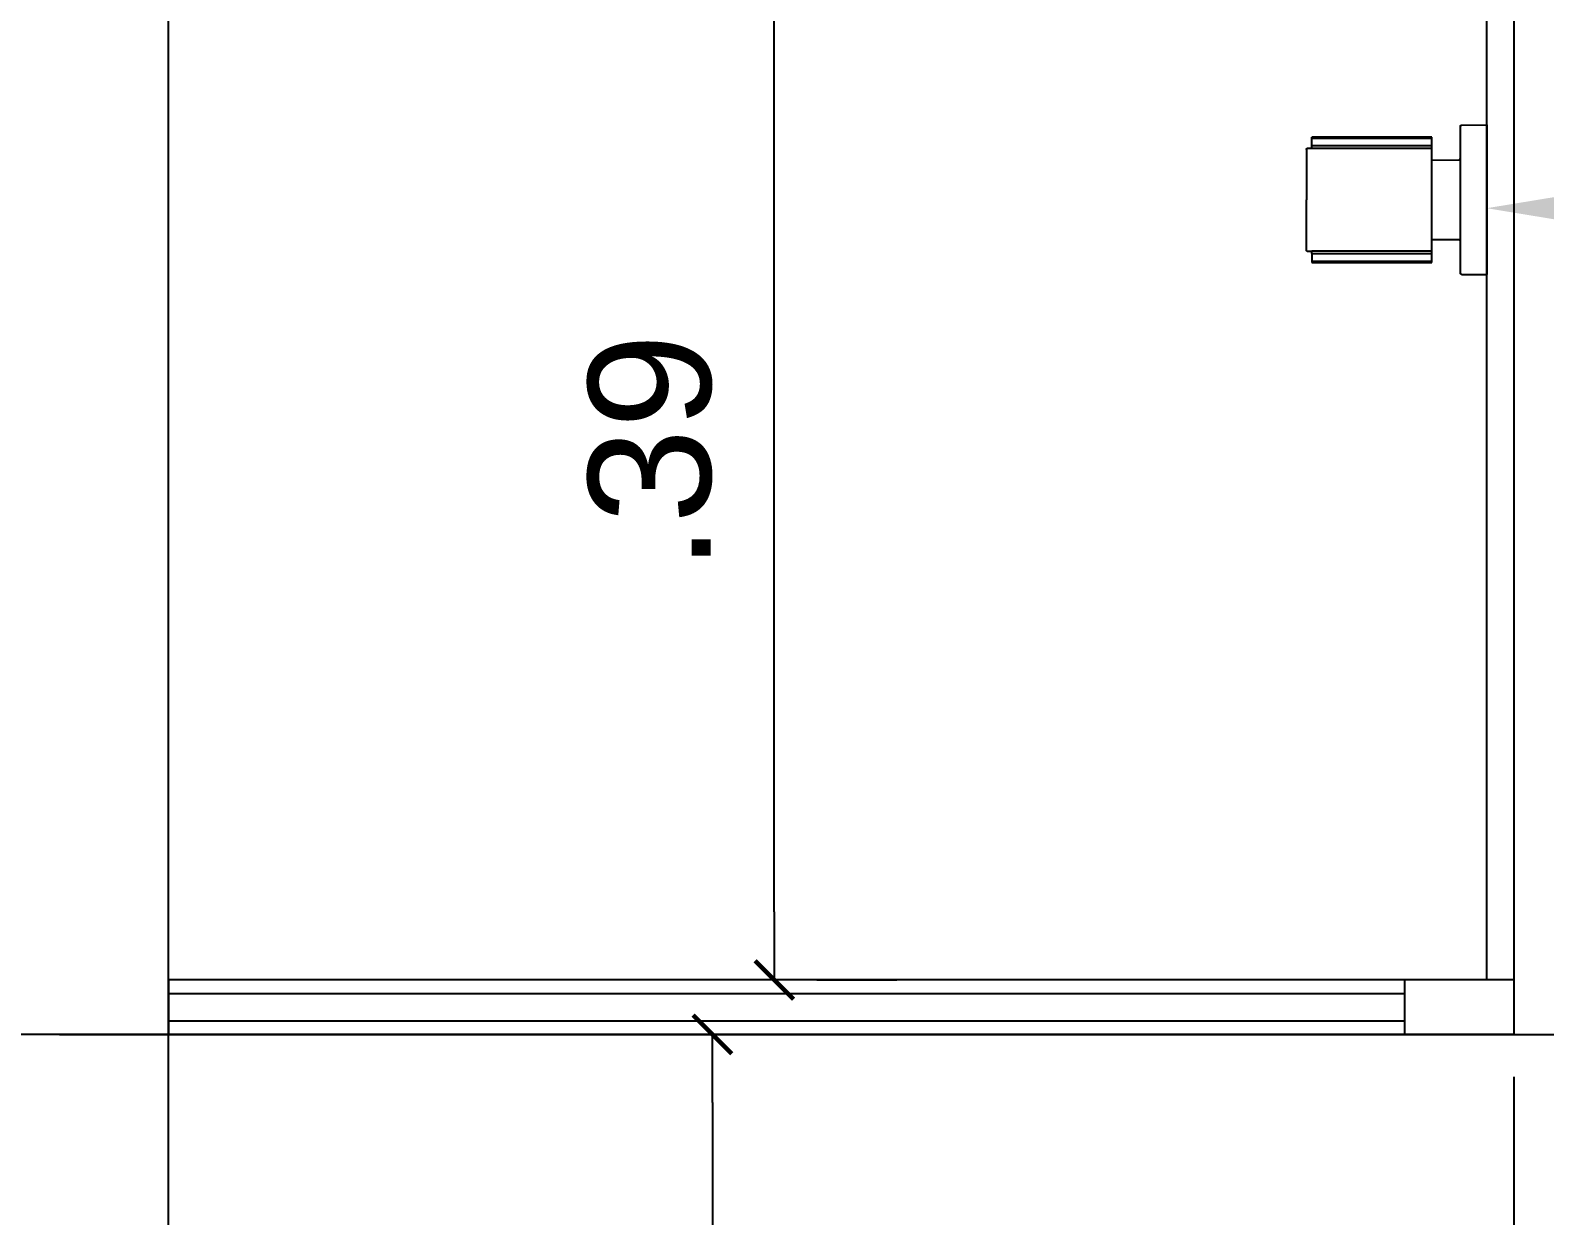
# Model space of a CAD drawing. Header units: metres. Extents: x 198 to 412, y -54 to 17.
# Drawn here: x 251.621 to 252.177, y 12.191 to 12.626 of the extents above; entities that cross this region are included whole.
import ezdxf
from ezdxf import colors
from ezdxf.entities.mleader import LeaderData, LeaderLine
from ezdxf.math import Vec2, Vec3

# ---------------------------------------------------------------- set-up
doc = ezdxf.new("R2010")
doc.units = ezdxf.units.M
doc.header["$LTSCALE"] = 10
for name, color, linetype in [('02', 2, 'Continuous'), ('25-TXT', 2, 'Continuous'), ('A-Revoques', 1, 'Continuous'), ('A-TEXTOS', 2, 'Continuous'), ('TCOTA', 1, 'Continuous'), ('TM-REVEST', 252, 'Continuous')]:
    doc.layers.add(name, color=color, linetype=linetype)
doc.styles.add('ARIAL', font='arial.ttf')
doc.dimstyles.new('ST-COTA-25', dxfattribs={"dimscale": 0.25, "dimtxt": 0.18, "dimasz": 0.1, "dimexe": 0.18, "dimexo": 0.0625, "dimgap": 0.09, "dimtad": 1, "dimzin": 4, "dimdsep": 46, "dimtxsty": 'ARIAL', "dimblk1": 'COTA_N', "dimblk2": 'COTA_N', "dimsah": 1, "dimcen": 0.09, "dimclrd": 8, "dimclre": 8, "dimclrt": 1, "dimadec": 0, "dimazin": 0, "dimtfac": 1, "dimtix": 1, "dimtmove": 0, "dimatfit": 3, "dimldrblk": 'COTA_N', "dimfxl": 0.18, "dimtolj": 1, "dimtzin": 0, "dimarcsym": 0})

# ---------------------------------------------------------------- blocks, each defined once
blk = doc.blocks.new('A$C4ADF6893')
for p, q in [((0.0735, 0), (0.101, 0)), ((0.07358, -0.0092), (0.0735, 0)), ((0.101, 0), (0.1285, 0)), ((0.12842, -0.0092), (0.1285, 0)), ((0.07358, -0.00922), (0.07358, -0.0092)), ((0.07358, -0.00924), (0.07358, -0.00922)), ((0.07358, -0.00926), (0.07358, -0.00924)), ((0.07359, -0.00927), (0.07358, -0.00926)), ((0.07359, -0.00929), (0.07359, -0.00927)), ((0.07359, -0.00931), (0.07359, -0.00929)), ((0.0736, -0.00932), (0.07359, -0.00931)), ((0.0736, -0.00934), (0.0736, -0.00932)), ((0.07361, -0.00936), (0.0736, -0.00934)), ((0.07361, -0.00937), (0.07361, -0.00936)), ((0.07362, -0.00939), (0.07361, -0.00937)), ((0.07362, -0.00941), (0.07362, -0.00939)), ((0.07363, -0.00942), (0.07362, -0.00941)), ((0.07364, -0.00944), (0.07363, -0.00942)), ((0.07365, -0.00945), (0.07364, -0.00944)), ((0.07366, -0.00947), (0.07365, -0.00945)), ((0.07367, -0.00948), (0.07366, -0.00947)), ((0.07368, -0.0095), (0.07367, -0.00948)), ((0.07369, -0.00951), (0.07368, -0.0095)), ((0.0737, -0.00952), (0.07369, -0.00951)), ((0.07371, -0.00954), (0.0737, -0.00952)), ((0.07372, -0.00955), (0.07371, -0.00954)), ((0.07373, -0.00956), (0.07372, -0.00955)), ((0.07375, -0.00957), (0.07373, -0.00956)), ((0.07376, -0.00958), (0.07375, -0.00957)), ((0.07377, -0.0096), (0.07376, -0.00958)), ((0.07379, -0.00961), (0.07377, -0.0096)), ((0.0738, -0.00962), (0.07379, -0.00961)), ((0.07382, -0.00962), (0.0738, -0.00962)), ((0.07383, -0.00963), (0.07382, -0.00962)), ((0.07385, -0.00964), (0.07383, -0.00963)), ((0.07386, -0.00965), (0.07385, -0.00964)), ((0.07388, -0.00966), (0.07386, -0.00965)), ((0.07389, -0.00966), (0.07388, -0.00966)), ((0.07391, -0.00967), (0.07389, -0.00966)), ((0.07393, -0.00968), (0.07391, -0.00967)), ((0.07394, -0.00968), (0.07393, -0.00968)), ((0.07396, -0.00969), (0.07394, -0.00968)), ((0.07398, -0.00969), (0.07396, -0.00969)), ((0.07399, -0.00969), (0.07398, -0.00969)), ((0.07401, -0.0097), (0.07399, -0.00969)), ((0.07403, -0.0097), (0.07401, -0.0097)), ((0.07405, -0.0097), (0.07403, -0.0097)), ((0.07406, -0.0097), (0.07405, -0.0097)), ((0.07408, -0.0097), (0.07406, -0.0097)), ((0.101, -0.0097), (0.07408, -0.0097)), ((0.08581, -0.0097), (0.08579, -0.0097)), ((0.08583, -0.0097), (0.08581, -0.0097)), ((0.08585, -0.00971), (0.08583, -0.0097)), ((0.08587, -0.00971), (0.08585, -0.00971)), ((0.08589, -0.00972), (0.08587, -0.00971)), ((0.08591, -0.00972), (0.08589, -0.00972)), ((0.08593, -0.00973), (0.08591, -0.00972)), ((0.08595, -0.00973), (0.08593, -0.00973)), ((0.08597, -0.00974), (0.08595, -0.00973)), ((0.08599, -0.00975), (0.08597, -0.00974)), ((0.08601, -0.00976), (0.08599, -0.00975)), ((0.08603, -0.00976), (0.08601, -0.00976)), ((0.08605, -0.00977), (0.08603, -0.00976)), ((0.08606, -0.00978), (0.08605, -0.00977)), ((0.08608, -0.00979), (0.08606, -0.00978)), ((0.0861, -0.00981), (0.08608, -0.00979)), ((0.08611, -0.00982), (0.0861, -0.00981)), ((0.08613, -0.00983), (0.08611, -0.00982)), ((0.08615, -0.00984), (0.08613, -0.00983)), ((0.08616, -0.00986), (0.08615, -0.00984)), ((0.08618, -0.00987), (0.08616, -0.00986)), ((0.08619, -0.00989), (0.08618, -0.00987)), ((0.08621, -0.0099), (0.08619, -0.00989)), ((0.08622, -0.00992), (0.08621, -0.0099)), ((0.08623, -0.00993), (0.08622, -0.00992)), ((0.08624, -0.00995), (0.08623, -0.00993)), ((0.08626, -0.00997), (0.08624, -0.00995)), ((0.08627, -0.00998), (0.08626, -0.00997)), ((0.08628, -0.01), (0.08627, -0.00998)), ((0.08629, -0.01002), (0.08628, -0.01)), ((0.0863, -0.01004), (0.08629, -0.01002)), ((0.0863, -0.01006), (0.0863, -0.01004)), ((0.08631, -0.01007), (0.0863, -0.01006)), ((0.08632, -0.01009), (0.08631, -0.01007)), ((0.08633, -0.01011), (0.08632, -0.01009)), ((0.08633, -0.01013), (0.08633, -0.01011)), ((0.08634, -0.01015), (0.08633, -0.01013)), ((0.08634, -0.01017), (0.08634, -0.01015)), ((0.08635, -0.01019), (0.08634, -0.01017)), ((0.08635, -0.01021), (0.08635, -0.01019)), ((0.08635, -0.01023), (0.08635, -0.01021)), ((0.08636, -0.01025), (0.08635, -0.01023)), ((0.08636, -0.01027), (0.08636, -0.01025)), ((0.08636, -0.01029), (0.08636, -0.01027)), ((0.08644, -0.0202), (0.08636, -0.01029)), ((0.12792, -0.0097), (0.101, -0.0097)), ((0.11556, -0.0202), (0.11564, -0.01029)), ((0.11564, -0.01025), (0.11565, -0.01023)), ((0.11564, -0.01027), (0.11564, -0.01025)), ((0.11564, -0.01029), (0.11564, -0.01027)), ((0.11565, -0.01019), (0.11566, -0.01017)), ((0.11565, -0.01021), (0.11565, -0.01019)), ((0.11565, -0.01023), (0.11565, -0.01021)), ((0.11566, -0.01015), (0.11567, -0.01013)), ((0.11566, -0.01017), (0.11566, -0.01015)), ((0.11567, -0.01011), (0.11568, -0.01009)), ((0.11567, -0.01013), (0.11567, -0.01011)), ((0.11568, -0.01009), (0.11569, -0.01007)), ((0.11569, -0.01007), (0.1157, -0.01006)), ((0.1157, -0.01004), (0.11571, -0.01002)), ((0.1157, -0.01006), (0.1157, -0.01004)), ((0.11571, -0.01002), (0.11572, -0.01)), ((0.11572, -0.01), (0.11573, -0.00998)), ((0.11573, -0.00998), (0.11574, -0.00997)), ((0.11574, -0.00997), (0.11576, -0.00995)), ((0.11576, -0.00995), (0.11577, -0.00993)), ((0.11577, -0.00993), (0.11578, -0.00992)), ((0.11578, -0.00992), (0.11579, -0.0099)), ((0.11579, -0.0099), (0.11581, -0.00989)), ((0.11581, -0.00989), (0.11582, -0.00987)), ((0.11582, -0.00987), (0.11584, -0.00986)), ((0.11584, -0.00986), (0.11585, -0.00984)), ((0.11585, -0.00984), (0.11587, -0.00983)), ((0.11587, -0.00983), (0.11589, -0.00982)), ((0.11589, -0.00982), (0.1159, -0.00981)), ((0.1159, -0.00981), (0.11592, -0.00979)), ((0.11592, -0.00979), (0.11594, -0.00978)), ((0.11594, -0.00978), (0.11595, -0.00977)), ((0.11595, -0.00977), (0.11597, -0.00976)), ((0.11597, -0.00976), (0.11599, -0.00976)), ((0.11599, -0.00976), (0.11601, -0.00975)), ((0.11601, -0.00975), (0.11603, -0.00974)), ((0.11603, -0.00974), (0.11605, -0.00973)), ((0.11605, -0.00973), (0.11607, -0.00973)), ((0.11607, -0.00973), (0.11609, -0.00972)), ((0.11609, -0.00972), (0.11611, -0.00972)), ((0.11611, -0.00972), (0.11613, -0.00971)), ((0.11613, -0.00971), (0.11615, -0.00971)), ((0.11615, -0.00971), (0.11617, -0.0097)), ((0.11617, -0.0097), (0.11619, -0.0097)), ((0.11619, -0.0097), (0.11621, -0.0097)), ((0.12794, -0.0097), (0.12792, -0.0097)), ((0.12795, -0.0097), (0.12794, -0.0097)), ((0.12797, -0.0097), (0.12795, -0.0097)), ((0.12799, -0.0097), (0.12797, -0.0097)), ((0.12801, -0.00969), (0.12799, -0.0097)), ((0.12802, -0.00969), (0.12801, -0.00969)), ((0.12804, -0.00969), (0.12802, -0.00969)), ((0.12806, -0.00968), (0.12804, -0.00969)), ((0.12807, -0.00968), (0.12806, -0.00968)), ((0.12809, -0.00967), (0.12807, -0.00968)), ((0.12811, -0.00966), (0.12809, -0.00967)), ((0.12812, -0.00966), (0.12811, -0.00966)), ((0.12814, -0.00965), (0.12812, -0.00966)), ((0.12815, -0.00964), (0.12814, -0.00965)), ((0.12817, -0.00963), (0.12815, -0.00964)), ((0.12818, -0.00962), (0.12817, -0.00963)), ((0.1282, -0.00962), (0.12818, -0.00962)), ((0.12821, -0.00961), (0.1282, -0.00962)), ((0.12823, -0.0096), (0.12821, -0.00961)), ((0.12824, -0.00958), (0.12823, -0.0096)), ((0.12825, -0.00957), (0.12824, -0.00958)), ((0.12827, -0.00956), (0.12825, -0.00957)), ((0.12828, -0.00955), (0.12827, -0.00956)), ((0.12829, -0.00954), (0.12828, -0.00955)), ((0.1283, -0.00952), (0.12829, -0.00954)), ((0.12831, -0.00951), (0.1283, -0.00952)), ((0.12832, -0.0095), (0.12831, -0.00951)), ((0.12833, -0.00948), (0.12832, -0.0095)), ((0.12834, -0.00947), (0.12833, -0.00948)), ((0.12835, -0.00945), (0.12834, -0.00947)), ((0.12836, -0.00944), (0.12835, -0.00945)), ((0.12837, -0.00942), (0.12836, -0.00944)), ((0.12838, -0.00941), (0.12837, -0.00942)), ((0.12839, -0.00937), (0.12838, -0.00939)), ((0.12838, -0.00939), (0.12838, -0.00941)), ((0.1284, -0.00934), (0.12839, -0.00936)), ((0.12839, -0.00936), (0.12839, -0.00937)), ((0.12841, -0.00931), (0.1284, -0.00932)), ((0.1284, -0.00932), (0.1284, -0.00934)), ((0.12842, -0.00926), (0.12841, -0.00927)), ((0.12841, -0.00927), (0.12841, -0.00929)), ((0.12841, -0.00929), (0.12841, -0.00931)), ((0.12842, -0.0092), (0.12842, -0.00922)), ((0.12842, -0.00922), (0.12842, -0.00924)), ((0.12842, -0.00924), (0.12842, -0.00926)), ((0.0785, -0.0202), (0.078, -0.0202)), ((0.078, -0.0202), (0.078, -0.0642)), ((0.0785, -0.0202), (0.0785, -0.0642)), ((0.08123, -0.0202), (0.0785, -0.0202)), ((0.08123, -0.0202), (0.08123, -0.0642)), ((0.08221, -0.0202), (0.08123, -0.0202)), ((0.08221, -0.0202), (0.08221, -0.0642)), ((0.101, -0.0202), (0.08221, -0.0202)), ((0.11979, -0.0202), (0.101, -0.0202)), ((0.12077, -0.0202), (0.11979, -0.0202)), ((0.11979, -0.0642), (0.11979, -0.0202)), ((0.12077, -0.0642), (0.12077, -0.0202)), ((0.1235, -0.0202), (0.12077, -0.0202)), ((0.1235, -0.0642), (0.1235, -0.0202)), ((0.124, -0.0202), (0.1235, -0.0202)), ((0.124, -0.0642), (0.124, -0.0202)), ((0.0785, -0.0642), (0.078, -0.0642)), ((0.08123, -0.0642), (0.0785, -0.0642)), ((0.08221, -0.0642), (0.08123, -0.0642)), ((0.082, -0.0657), (0.082, -0.0642)), ((0.082, -0.06572), (0.082, -0.0657)), ((0.082, -0.06573), (0.082, -0.06572)), ((0.082, -0.06575), (0.082, -0.06573)), ((0.082, -0.06577), (0.082, -0.06575)), ((0.08201, -0.06579), (0.082, -0.06577)), ((0.08201, -0.0658), (0.08201, -0.06579)), ((0.08201, -0.06582), (0.08201, -0.0658)), ((0.08202, -0.06584), (0.08201, -0.06582)), ((0.08202, -0.06585), (0.08202, -0.06584)), ((0.08203, -0.06587), (0.08202, -0.06585)), ((0.08204, -0.06589), (0.08203, -0.06587)), ((0.08204, -0.0659), (0.08204, -0.06589)), ((0.08205, -0.06592), (0.08204, -0.0659)), ((0.08206, -0.06593), (0.08205, -0.06592)), ((0.08207, -0.06595), (0.08206, -0.06593)), ((0.08208, -0.06596), (0.08207, -0.06595)), ((0.08209, -0.06598), (0.08208, -0.06596)), ((0.0821, -0.06599), (0.08209, -0.06598)), ((0.08211, -0.06601), (0.0821, -0.06599)), ((0.08212, -0.06602), (0.08211, -0.06601)), ((0.08213, -0.06603), (0.08212, -0.06602)), ((0.08214, -0.06605), (0.08213, -0.06603)), ((0.08215, -0.06606), (0.08214, -0.06605)), ((0.08217, -0.06607), (0.08215, -0.06606)), ((0.08218, -0.06608), (0.08217, -0.06607)), ((0.08219, -0.06609), (0.08218, -0.06608)), ((0.08221, -0.0661), (0.08219, -0.06609)), ((0.08222, -0.06611), (0.08221, -0.0661)), ((0.08224, -0.06612), (0.08222, -0.06611)), ((0.08225, -0.06613), (0.08224, -0.06612)), ((0.08227, -0.06614), (0.08225, -0.06613)), ((0.08228, -0.06615), (0.08227, -0.06614)), ((0.0823, -0.06616), (0.08228, -0.06615)), ((0.08231, -0.06616), (0.0823, -0.06616)), ((0.08233, -0.06617), (0.08231, -0.06616)), ((0.08235, -0.06618), (0.08233, -0.06617)), ((0.08236, -0.06618), (0.08235, -0.06618)), ((0.08238, -0.06619), (0.08236, -0.06618)), ((0.0824, -0.06619), (0.08238, -0.06619)), ((0.08241, -0.06619), (0.0824, -0.06619)), ((0.08243, -0.0662), (0.08241, -0.06619)), ((0.08245, -0.0662), (0.08243, -0.0662)), ((0.08247, -0.0662), (0.08245, -0.0662)), ((0.08248, -0.0662), (0.08247, -0.0662)), ((0.0825, -0.0662), (0.08248, -0.0662)), ((0.0825, -0.0662), (0.101, -0.0662)), ((0.1195, -0.0662), (0.101, -0.0662)), ((0.11952, -0.0662), (0.1195, -0.0662)), ((0.11953, -0.0662), (0.11952, -0.0662)), ((0.11955, -0.0662), (0.11953, -0.0662)), ((0.11957, -0.0662), (0.11955, -0.0662)), ((0.11959, -0.06619), (0.11957, -0.0662)), ((0.1196, -0.06619), (0.11959, -0.06619)), ((0.11962, -0.06619), (0.1196, -0.06619)), ((0.11964, -0.06618), (0.11962, -0.06619)), ((0.11965, -0.06618), (0.11964, -0.06618)), ((0.11967, -0.06617), (0.11965, -0.06618)), ((0.11969, -0.06616), (0.11967, -0.06617)), ((0.1197, -0.06616), (0.11969, -0.06616)), ((0.11972, -0.06615), (0.1197, -0.06616)), ((0.11973, -0.06614), (0.11972, -0.06615)), ((0.11975, -0.06613), (0.11973, -0.06614)), ((0.11976, -0.06612), (0.11975, -0.06613)), ((0.11978, -0.06611), (0.11976, -0.06612)), ((0.11979, -0.0661), (0.11978, -0.06611)), ((0.12077, -0.0642), (0.11979, -0.0642)), ((0.11981, -0.06609), (0.11979, -0.0661)), ((0.11982, -0.06608), (0.11981, -0.06609)), ((0.11983, -0.06607), (0.11982, -0.06608)), ((0.11985, -0.06606), (0.11983, -0.06607)), ((0.11986, -0.06605), (0.11985, -0.06606)), ((0.11987, -0.06603), (0.11986, -0.06605)), ((0.11988, -0.06602), (0.11987, -0.06603)), ((0.11989, -0.06601), (0.11988, -0.06602)), ((0.1199, -0.06599), (0.11989, -0.06601)), ((0.11991, -0.06598), (0.1199, -0.06599)), ((0.11992, -0.06596), (0.11991, -0.06598)), ((0.11993, -0.06595), (0.11992, -0.06596)), ((0.11994, -0.06593), (0.11993, -0.06595)), ((0.11995, -0.06592), (0.11994, -0.06593)), ((0.11996, -0.0659), (0.11995, -0.06592)), ((0.11997, -0.06587), (0.11996, -0.06589)), ((0.11996, -0.06589), (0.11996, -0.0659)), ((0.11998, -0.06585), (0.11997, -0.06587)), ((0.11999, -0.06582), (0.11998, -0.06584)), ((0.11998, -0.06584), (0.11998, -0.06585)), ((0.12, -0.06577), (0.11999, -0.06579)), ((0.11999, -0.06579), (0.11999, -0.0658)), ((0.11999, -0.0658), (0.11999, -0.06582)), ((0.12, -0.0642), (0.12, -0.0657)), ((0.12, -0.0657), (0.12, -0.06572)), ((0.12, -0.06572), (0.12, -0.06573)), ((0.12, -0.06573), (0.12, -0.06575)), ((0.12, -0.06575), (0.12, -0.06577)), ((0.12077, -0.0642), (0.1235, -0.0642)), ((0.1235, -0.0642), (0.124, -0.0642))]:
    blk.add_line(p, q)
blk = doc.blocks.new('COTA_N')
for p, q in [((0, 0.5), (0, -0.5)), ((-1, 0), (0, 0))]:
    blk.add_line(p, q)
at = {"color": 3, "const_width": 0.065}
blk.add_lwpolyline([(0.141, 0.141), (0.283, 0.283), (0, 0), (-0.141, -0.141), (-0.283, -0.283)], dxfattribs=at)
blk = doc.blocks.new('*D342')
at = {"layer": 'Defpoints', "color": 0, "transparency": 16777216}
for p in [(251.894, 12.66489), (251.894, 12.66489), (251.894, 12.2774)]:
    blk.add_point(p, dxfattribs=at)
at = {"layer": 'TCOTA', "color": 8, "lineweight": -2, "transparency": 16777216}
for p, q in [((251.90962, 12.66489), (251.939, 12.66489)), ((251.894, 12.3024), (251.894, 12.63989)), ((251.90962, 12.2774), (251.939, 12.2774))]:
    blk.add_line(p, q, dxfattribs=at)
at = {"layer": 'TCOTA', "color": 8, "lineweight": -2, "transparency": 16777216, "xscale": 0.025, "yscale": 0.025, "zscale": 0.025}
for p, rotation in [((251.894, 12.66489), 90), ((251.894, 12.2774), 270)]:
    blk.add_blockref('COTA_N', p, dxfattribs=dict(at, rotation=rotation))
at = {"layer": 'TCOTA', "color": 1, "transparency": 16777216, "insert": (251.8485, 12.47114), "char_height": 0.045, "attachment_point": 5, "rotation": 90, "style": 'ARIAL'}
blk.add_mtext('\\A1;.39', dxfattribs=at)
blk = doc.blocks.new('*D344')
at = {"layer": 'Defpoints', "color": 0, "transparency": 16777216}
for p in [(251.87201, 12.2574), (251.87128, 11.9074), (252.24655, 11.9074)]:
    blk.add_point(p, dxfattribs=at)
at = {"layer": 'TCOTA', "color": 8, "lineweight": -2, "transparency": 16777216}
for p, q in [((251.85638, 12.2574), (251.82628, 12.2574)), ((251.87128, 12.2324), (251.87128, 11.9324)), ((252.23092, 11.9074), (251.82628, 11.9074))]:
    blk.add_line(p, q, dxfattribs=at)
at = {"layer": 'TCOTA', "color": 8, "lineweight": -2, "transparency": 16777216, "xscale": 0.025, "yscale": 0.025, "zscale": 0.025}
for p, rotation in [((251.87128, 12.2574), 90), ((251.87128, 11.9074), 270)]:
    blk.add_blockref('COTA_N', p, dxfattribs=dict(at, rotation=rotation))
at = {"layer": 'TCOTA', "color": 1, "transparency": 16777216, "insert": (251.82578, 12.0824), "char_height": 0.045, "attachment_point": 5, "rotation": 90, "style": 'ARIAL'}
blk.add_mtext('\\A1;.35', dxfattribs=at)
blk = doc.blocks.new('*D349')
at = {"layer": 'Defpoints', "color": 0, "transparency": 16777216}
for p in [(252.16557, 12.2574), (251.07155, 12.21169), (252.16557, 12.10059)]:
    blk.add_point(p, dxfattribs=at)
at = {"layer": 'TCOTA', "color": 8, "lineweight": -2, "transparency": 16777216}
for p, q in [((252.16557, 12.24177), (252.16557, 12.05559)), ((251.07155, 12.19606), (251.07155, 12.05559)), ((251.09655, 12.10059), (252.14057, 12.10059))]:
    blk.add_line(p, q, dxfattribs=at)
at = {"layer": 'TCOTA', "color": 8, "lineweight": -2, "transparency": 16777216, "xscale": 0.025, "yscale": 0.025, "zscale": 0.025, "rotation": 180}
blk.add_blockref('COTA_N', (251.07155, 12.10059), dxfattribs=at)
at = {"layer": 'TCOTA', "color": 8, "lineweight": -2, "transparency": 16777216, "xscale": 0.025, "yscale": 0.025, "zscale": 0.025}
blk.add_blockref('COTA_N', (252.16557, 12.10059), dxfattribs=at)
at = {"layer": 'TCOTA', "color": 1, "transparency": 16777216, "insert": (251.61856, 12.14607), "char_height": 0.045, "attachment_point": 5, "style": 'ARIAL'}
blk.add_mtext('\\A1;1.09', dxfattribs=at)
blk = doc.blocks.new('*D335')
at = {"layer": 'Defpoints', "color": 0, "transparency": 16777216}
for p in [(252.16557, 12.2574), (252.56655, 12.2574), (252.16557, 12.10059)]:
    blk.add_point(p, dxfattribs=at)
at = {"layer": 'TCOTA', "color": 8, "lineweight": -2, "transparency": 16777216}
for p, q in [((252.16557, 12.24177), (252.16557, 12.05559)), ((252.56655, 12.24177), (252.56655, 12.05559)), ((252.54155, 12.10059), (252.19057, 12.10059))]:
    blk.add_line(p, q, dxfattribs=at)
at = {"layer": 'TCOTA', "color": 8, "lineweight": -2, "transparency": 16777216, "xscale": 0.025, "yscale": 0.025, "zscale": 0.025, "rotation": 180}
blk.add_blockref('COTA_N', (252.16557, 12.10059), dxfattribs=at)
at = {"layer": 'TCOTA', "color": 8, "lineweight": -2, "transparency": 16777216, "xscale": 0.025, "yscale": 0.025, "zscale": 0.025}
blk.add_blockref('COTA_N', (252.56655, 12.10059), dxfattribs=at)
at = {"layer": 'TCOTA', "color": 1, "transparency": 16777216, "insert": (252.36606, 12.14607), "char_height": 0.045, "attachment_point": 5, "style": 'ARIAL'}
blk.add_mtext('\\A1;.40', dxfattribs=at)

msp = doc.modelspace()

# ---------------------------------------------------------------- linework, layer by layer
at = {"layer": '25-TXT'}
for p, q in [((252.16557, 13.04238), (252.16557, 12.2574)), ((252.15557, 13.03238), (252.15557, 12.2774))]:
    msp.add_line(p, q, dxfattribs=at)
at = {"layer": 'A-Revoques', "transparency": 33554687}
for p, q in [((252.16557, 12.2774), (251.67155, 12.2774)), ((251.67155, 12.2774), (251.67155, 12.2574)), ((252.16557, 12.2574), (252.56655, 12.2574))]:
    msp.add_line(p, q, dxfattribs=at)
at = {"layer": 'TCOTA'}
for p, q in [((251.67155, 12.2574), (251.67155, 12.2774)), ((251.67155, 12.2724), (252.12557, 12.2724)), ((252.12557, 12.2574), (252.12557, 12.2774)), ((251.67155, 12.2624), (252.12557, 12.2624)), ((251.63155, 12.2574), (251.08155, 12.2574)), ((251.63155, 12.2574), (252.16557, 12.2574)), ((251.63155, 12.2574), (251.67155, 12.2574)), ((252.16557, 12.2574), (252.12557, 12.2574))]:
    msp.add_line(p, q, dxfattribs=at)
at = {"layer": 'TM-REVEST'}
for p, q in [((251.67155, 12.2774), (251.67155, 13.03238)), ((252.15557, 12.2574), (251.07155, 12.2574))]:
    msp.add_line(p, q, dxfattribs=at)
for points in [[(251.67155, 12.2574), (252.27155, 12.2574), (252.27155, 12.08175)], [(251.67155, 12.1108), (251.67155, 12.2574)]]:
    msp.add_lwpolyline(points, dxfattribs=at)

# ---------------------------------------------------------------- block references
at = {"layer": '02', "rotation": 269.9994161379321}
msp.add_blockref('A$C4ADF6893', (252.15561, 12.66489), dxfattribs=at)

# ---------------------------------------------------------------- dimensions: what is measured, and where the dimension line sits
at = {"layer": 'TCOTA'}
for base, p1, p2, picture, middle in [((251.894, 12.66489), (251.894, 12.2774), (251.894, 12.66489), '*D342', (251.8485, 12.47114)), ((251.87128, 11.9074), (251.87201, 12.2574), (252.24655, 11.9074), '*D344', (251.82578, 12.0824))]:
    dim = msp.add_linear_dim(base=base, p1=p1, p2=p2, angle=90, dimstyle='ST-COTA-25', dxfattribs=at)
    dim.commit()
    dim.dimension.update_dxf_attribs({"geometry": picture, "text_midpoint": middle})
for p1, picture, middle in [((251.07155, 12.21169), '*D349', (251.61856, 12.14607)), ((252.56655, 12.2574), '*D335', (252.36606, 12.14607))]:
    dim = msp.add_linear_dim(base=(252.16557, 12.10059), p1=p1, p2=(252.16557, 12.2574), dimstyle='ST-COTA-25', dxfattribs=at)
    dim.commit()
    dim.dimension.update_dxf_attribs({"geometry": picture, "text_midpoint": middle})

# ---------------------------------------------------------------- leaders
at = {"layer": 'A-TEXTOS'}
ml = msp.add_multileader_mtext('Standard', dxfattribs=at)
ml.set_content('4', color=256, style='ARIAL')
ml.set_leader_properties(color=1)
ml.build(insert=Vec2(0, 0))
ml.multileader.update_dxf_attribs({"has_text_frame": 1, "arrow_head_size": 0.08, "scale": 0.02})
ctx = ml.context
ctx.base_point, ctx.scale, ctx.char_height, ctx.arrow_head_size, ctx.landing_gap_size, ctx.plane_origin = Vec3(254.83371, 12.56079), 0.02, 0.08, 0.08, 0.04, Vec3(252.09673, 12.56079)
notes = []
notes.append((ctx, [(0, (1, 1, 0), (254.67371, 12.56079), (1, 0), 0.16, [(0, [(252.1556, 12.56079)], 0, [])])]))
ctx.mtext.insert, ctx.mtext.flow_direction = Vec3(254.87371, 12.60079), 5
for ctx, leaders in notes:
    for number, flags, end, landing, length, lines in leaders:
        leader = LeaderData()
        leader.index, (leader.has_last_leader_line, leader.has_dogleg_vector, leader.attachment_direction) = number, flags
        leader.last_leader_point, leader.dogleg_vector, leader.dogleg_length = Vec3(end), Vec3(landing), length
        for number, points, colour, breaks in lines:
            line = LeaderLine()
            line.index, line.vertices, line.color, line.breaks = number, Vec3.list(points), colors.encode_raw_color(colour), breaks
            leader.lines.append(line)
        ctx.leaders.append(leader)

doc.saveas('drawing.dxf')
